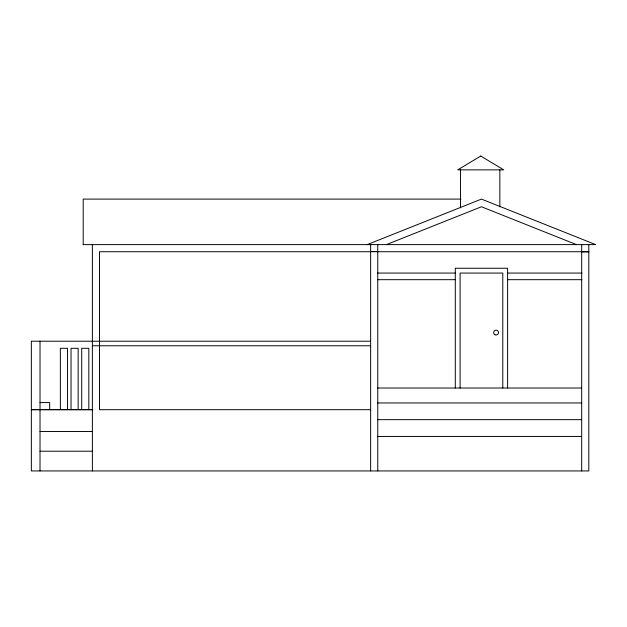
<?xml version="1.0" encoding="UTF-8"?>
<svg xmlns="http://www.w3.org/2000/svg" width="627" height="627" viewBox="0 0 627 627"><rect width="100%" height="100%" fill="white"/><g stroke="black" fill="none" stroke-linecap="round" stroke-linejoin="round"><path stroke-width="0.94" d="M367.242 244.608L481.45 199.096L595.65 244.608L83.203 244.608M386.459 244.608L481.45 206.753L576.432 244.608M460.939 199.096L83.203 199.096L83.203 244.773M370.643 251.513L377.76 251.513M588.808 251.725L99.489 251.725L99.489 409.69L370.643 409.69M581.691 251.842L588.808 251.842M377.454 273.066L455.296 273.066M507.604 273.066L581.958 273.066M377.454 279.681L455.296 279.681M507.604 279.681L581.958 279.681M370.643 341.213L31.35 341.213L31.35 470.94L588.808 470.94L588.808 244.608M92.373 345.775L370.643 345.775M377.76 388.019L581.691 388.019M40.018 402.581L49.69 402.581L49.69 409.69M377.76 402.965L581.691 402.965M92.373 409.666L31.35 409.666L92.796 409.69M377.76 419.659L581.691 419.659M40.018 431.478L92.373 431.478M377.76 436.439L581.691 436.439M40.018 451.213L92.373 451.213M581.691 244.608L581.691 470.94M507.604 388.019L507.604 268.254L455.296 268.254L455.296 388.019M502.791 388.019L502.791 273.066L460.1 273.066L460.1 388.019M499.844 169.862L499.844 206.886M460.524 169.862L460.524 207.858M377.76 244.608L377.76 470.94M370.643 244.608L370.643 470.94M92.373 244.608L92.373 470.94M88.822 409.627L88.822 348.306L81.706 348.306L81.706 409.627M78.148 409.627L78.148 348.306L71.031 348.306L71.031 409.627M67.473 409.627L67.473 348.306L60.364 348.306L60.364 409.627M40.018 341.213L40.018 470.94M480.744 156.06L457.741 169.862L503.747 169.862L480.744 156.06M494.86 334.7A2.445 2.445 0 0 0 498.528 332.584A2.445 2.445 0 0 0 494.86 330.468A2.445 2.445 0 0 0 494.86 334.7"/></g></svg>
